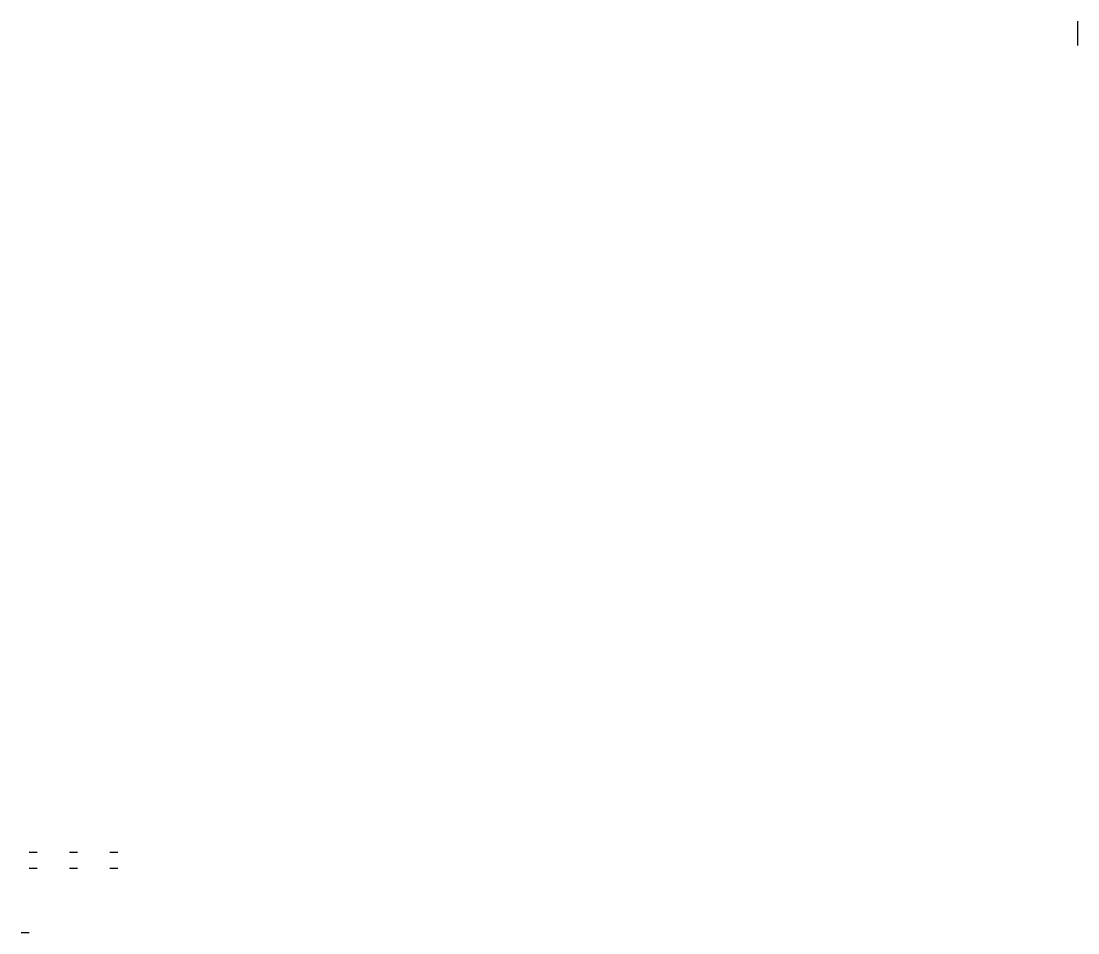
# Model space of a CAD drawing. Header units: millimetres. Extents: x -1 to 130, y -10 to 103.
import ezdxf

# ---------------------------------------------------------------- set-up
doc = ezdxf.new("R2010")
doc.units = ezdxf.units.MM

# ---------------------------------------------------------------- blocks, each defined once
blk = doc.blocks.new('INNER')
blk.add_line((0, 0), (1, 0))
blk = doc.blocks.new('OUTER', base_point=(5, 0))
at = {"rotation": 90}
blk.add_blockref('INNER', (15, 0), dxfattribs=at)

msp = doc.modelspace()

# ---------------------------------------------------------------- block references
at = {"row_count": 2, "column_count": 3, "row_spacing": -2, "column_spacing": 5}
msp.add_blockref('INNER', (0, 0), dxfattribs=at)
at = {"xscale": -1}
msp.add_blockref('INNER', (0, -10), dxfattribs=at)
at = {"layer": 'PARTS', "xscale": 3, "yscale": 3}
msp.add_blockref('OUTER', (100, 100), dxfattribs=at)

doc.saveas('drawing.dxf')
